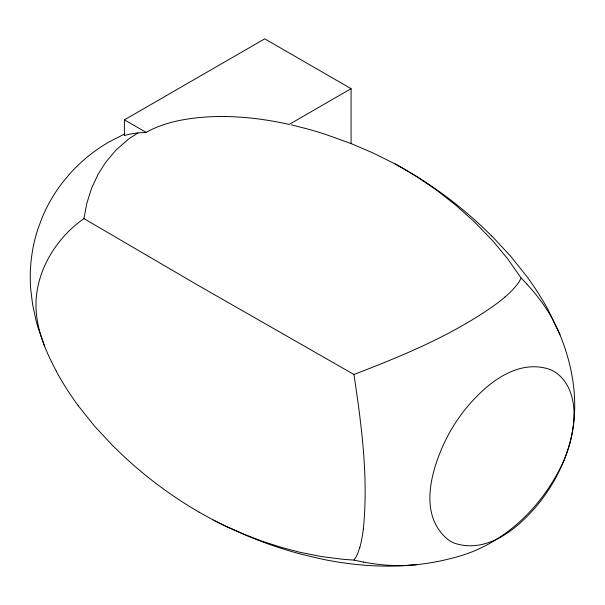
<?xml version="1.0" encoding="UTF-8"?>
<svg xmlns="http://www.w3.org/2000/svg" width="605" height="605" viewBox="0 0 605 605"><rect width="100%" height="100%" fill="white"/><g stroke="black" fill="none" stroke-linecap="round" stroke-linejoin="round"><path stroke-width="0.91" d="M44.362 345.667L40.868 335.631A117.37 117.37 0 0 1 37.139 319.395C30.583 280.13 52.227 240.828 83.929 218.602L86.825 203.242L91.688 188.026L98.222 174.074L105.784 162.163L116.221 149.828L128.608 139.037L137.917 132.934L146.1 132.374C164.25 122.218 185.228 118.542 205.745 117.022A238.793 238.793 0 0 1 220.538 116.508M363.333 529.095C368.528 477.474 361.608 425.519 353.94 374.487L198.009 285.28L83.929 218.602M359.831 547.328L357.812 553.242A34.636 34.636 0 0 1 356.035 557.001L353.94 560.079L344.192 559.428L321.633 556.608L299.77 552.244L281.567 547.457L262.774 541.422L243.702 534.154L227.125 526.857M398.082 165.573L417.299 176.97L437.067 190.514L455.542 204.982L474.471 221.906L492.788 240.873L507.731 258.91L521.094 277.99L519.476 281.181A40.331 40.331 0 0 1 516.541 285.356L512.707 289.757A105.739 105.739 0 0 1 505.046 296.949M124.403 135.528L124.403 119.85L264.733 38.833L351.082 88.685L351.082 143.574L373.277 153.088L394.997 163.902M351.082 88.685L289.198 124.418C266.676 119.397 243.633 116.417 220.538 116.508M124.403 134.113L109.036 141.948A159.977 159.977 0 0 0 70.883 172.584L64.054 180.593A155.175 155.175 0 0 0 42.479 216.787L38.191 228.161A154.676 154.676 0 0 0 30.258 276.909A159.743 159.743 0 0 0 30.734 289.266L32.625 304.549L35.824 319.606A203.114 203.114 0 0 0 38.266 328.318L44.694 346.499M353.94 374.487C403.648 355.369 453.689 334.754 497.091 303.37A162.79 162.79 0 0 0 505.062 296.972M416.353 564.692L417.344 564.586A230.989 230.989 0 0 0 453.871 557.681C503.141 545.491 542.874 506.74 563.535 461.282A141.827 141.827 0 0 0 573.298 426.132C577.609 395.178 571.748 363.59 559.996 334.852A144.194 144.194 0 0 0 557.56 329.218L553.462 320.96M415.37 564.798L416.739 564.654M416.134 564.715L401.561 565.834A300.67 300.67 0 0 1 350.31 563.769L340.131 562.4A359.468 359.468 0 0 1 321.83 559.073L301.26 554.218A424.392 424.392 0 0 1 248.443 536.332L225.068 525.881M415.522 564.775L407.626 565.357M363.658 562.151L353.94 560.079M291.36 124.887L306.266 128.623A413.979 413.979 0 0 1 326.118 134.575L351.082 143.574M227.026 526.872L220.954 523.885M224.674 525.737L218.904 522.871M216.862 521.843L220.001 523.438M214.82 520.792L217.679 522.266M212.786 519.733L215.365 521.079M213.058 519.877L199.113 512.201M394.899 163.849L395.73 164.295M395.541 164.189L396.457 164.689M396.177 164.537L397.19 165.082M396.812 164.885L397.916 165.483M397.447 165.225L398.65 165.883M398.718 165.929L405.91 169.967M124.403 119.85L146.1 132.374M521.094 277.99L526.864 283.987M491.774 235.927L510.665 256.24L526.902 276.598A292.676 292.676 0 0 1 548.009 309.601L559.996 334.852M113.248 446.24L94.357 425.928L78.121 405.577M56.22 371.031L51.463 361.729A241.652 241.652 0 0 1 45.02 347.323L44.49 345.984M199.136 512.155A416.323 416.323 0 0 1 113.324 446.165M78.143 405.554A291.368 291.368 0 0 1 56.182 371.046M405.887 170.013A416.323 416.323 0 0 1 491.691 236.01M124.403 135.505A83.006 83.006 0 0 1 137.917 132.949M526.781 284.063A182.203 182.203 0 0 1 553.605 320.877M407.626 565.478A190.046 190.046 0 0 1 363.673 562.075M359.839 547.336A94.713 94.713 0 0 0 361.646 539.698A150.554 150.554 0 0 0 363.325 529.095M574.062 414.591C573.759 437.203 565.94 459.104 555.224 478.789A176.282 176.282 0 0 1 549.96 487.66A175.208 175.208 0 0 1 539.796 502.074C520.088 526.849 488.046 554.611 454.136 543.086A33.948 33.948 0 0 1 448.721 540.189C415.983 514.288 432.545 464.723 448.759 434.012A176.305 176.305 0 0 1 454.264 424.71A175.223 175.223 0 0 1 464.33 410.455C484.03 385.688 516.012 357.978 549.922 369.413A33.963 33.963 0 0 1 555.269 372.249C569.071 381.324 574.153 398.839 574.062 414.591"/></g></svg>
